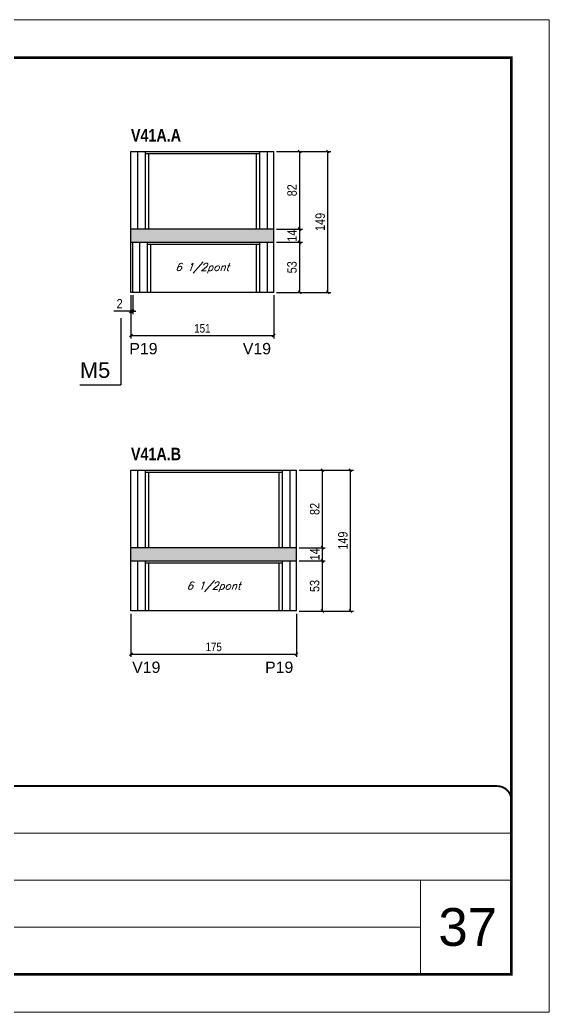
# Model space of a CAD drawing. Extents: x 3330 to 22105, y 1197 to 30204.
# Drawn here: x 4255 to 4815, y 18426 to 19476 of the extents above; entities that cross this region are included whole.
import ezdxf

# ---------------------------------------------------------------- set-up
doc = ezdxf.new("R2010")
doc.units = 0
doc.linetypes.add('CONTINUO', pattern=[0])
doc.linetypes.add('DASHED', pattern=[0.75, 0.5, -0.25])
for name, color, linetype in [('5', 5, 'Continuous'), ('COTA', 241, 'Continuous'), ('NOMENCLATURA', 7, 'Continuous'), ('Painéis', 200, 'Continuous'), ('SARR_2.2x7', 40, 'Continuous'), ('SARR_3.5x7', 81, 'Continuous'), ('texto', 7, 'Continuous')]:
    doc.layers.add(name, color=color, linetype=linetype)
for name, color, linetype, lineweight in [('CARIMBO', 255, 'Continuous', 9), ('Folhas', 255, 'Continuous', 9), ('SARRAFO DE PRESSAO', 251, 'DASHED', 9)]:
    doc.layers.add(name, color=color, linetype=linetype, lineweight=lineweight)
doc.styles.add('ARIAL', font='arial.ttf')
doc.styles.add('COTA TECNICA', font='techl___.ttf', dxfattribs={"height": 10})
doc.styles.add('COTA TECNICA-50', font='techl___.ttf', dxfattribs={"height": 9})
doc.styles.add('Romans', font='romans.shx')
doc.styles.get("Standard").update_dxf_attribs({"font": 'arial.ttf'})
doc.styles.add('TECNICA', font='techb___.ttf', dxfattribs={"height": 10})
doc.dimstyles.new('COTA PAINEL-50', dxfattribs={"dimtxt": 9, "dimasz": 3, "dimexe": 3, "dimexo": 3, "dimgap": 3, "dimtad": 1, "dimdec": 1, "dimzin": 12, "dimdsep": 46, "dimtxsty": 'COTA TECNICA-50', "dimblk1": 'OBLIQUE', "dimblk2": 'OBLIQUE', "dimsah": 1, "dimcen": 0.9, "dimclrd": 4, "dimclre": 4, "dimclrt": 240, "dimadec": 1, "dimazin": 3, "dimtfac": 1, "dimtdec": 1, "dimtmove": 0, "dimatfit": 3, "dimfxl": 1, "dimtolj": 1, "dimtzin": 12, "dimarcsym": 0})
doc.dimstyles.new('PAINEL', dxfattribs={"dimtxt": 10, "dimasz": 3, "dimexe": 3, "dimexo": 3, "dimgap": 3, "dimtad": 1, "dimdec": 1, "dimzin": 12, "dimdsep": 46, "dimtxsty": 'COTA TECNICA', "dimblk1": 'OBLIQUE', "dimblk2": 'OBLIQUE', "dimsah": 1, "dimcen": 0.9, "dimclrd": 4, "dimclre": 4, "dimclrt": 240, "dimadec": 1, "dimazin": 3, "dimtfac": 1, "dimtdec": 1, "dimtmove": 0, "dimatfit": 3, "dimfxl": 1, "dimtolj": 1, "dimtzin": 12, "dimarcsym": 0})

# ---------------------------------------------------------------- blocks, each defined once
blk = doc.blocks.new('9999999999')
at = {"color": 30, "linetype": 'CONTINUO'}
for p, q in [((98564.6, 34379.6), (99584, 34379.6)), ((98564.6, 34329.8), (99488, 34329.8)), ((99584, 34329.8), (99488, 34329.8)), ((99488, 34329.8), (99488, 34230.2)), ((98564.6, 34280), (99488, 34280))]:
    blk.add_line(p, q, dxfattribs=at)
at = {"color": 30, "linetype": 'CONTINUO', "const_width": 2}
blk.add_lwpolyline([(99584, 34230.2), (99584, 34414.4, 0.414214), (99569, 34429.4), (98229, 34429.4, 0.414214), (98214, 34414.4), (98214, 34245.2, 0.414214), (98229, 34230.2), (99584, 34230.2)], format="xyb", dxfattribs=at)
at = {"layer": 'Folhas'}
blk.add_lwpolyline([(98139, 34190.2), (99624, 34190.2), (99624, 35240.2), (98139, 35240.2)], close=True, dxfattribs=at)
at = {"layer": 'Folhas', "color": 30, "const_width": 3}
blk.add_lwpolyline([(98214, 34230.2), (99584, 34230.2), (99584, 35200.2), (98214, 35200.2)], close=True, dxfattribs=at)
blk = doc.blocks.new('_Oblique')
at = {"color": 0, "linetype": 'ByBlock', "lineweight": -2}
blk.add_line((-0.5, -0.5), (0.5, 0.5), dxfattribs=at)
blk = doc.blocks.new('*D2792')
at = {"layer": 'COTA', "color": 4, "linetype": 'ByBlock', "lineweight": -2, "transparency": 16777216}
for p, q in [((4372.5, 19184.6), (4372.5, 19138.9)), ((4523.5, 19184.6), (4523.5, 19138.9)), ((4372.5, 19141.9), (4523.5, 19141.9))]:
    blk.add_line(p, q, dxfattribs=at)
at = {"layer": 'Defpoints', "color": 0, "linetype": 'ByBlock', "transparency": 16777216}
for p in [(4372.5, 19187.6), (4523.5, 19187.6), (4523.5, 19141.9)]:
    blk.add_point(p, dxfattribs=at)
at = {"layer": 'COTA', "color": 4, "linetype": 'ByBlock', "lineweight": -2, "transparency": 16777216, "xscale": 3, "yscale": 3, "zscale": 3, "rotation": 180}
blk.add_blockref('_Oblique', (4372.5, 19141.9), dxfattribs=at)
at = {"layer": 'COTA', "color": 4, "linetype": 'ByBlock', "lineweight": -2, "transparency": 16777216, "xscale": 3, "yscale": 3, "zscale": 3}
blk.add_blockref('_Oblique', (4523.5, 19141.9), dxfattribs=at)
at = {"layer": 'COTA', "color": 240, "linetype": 'ByBlock', "transparency": 16777216, "insert": (4448, 19149.5), "char_height": 9, "attachment_point": 5, "style": 'COTA TECNICA-50'}
blk.add_mtext('\\A1;151', dxfattribs=at)
blk = doc.blocks.new('*D2793')
at = {"layer": 'COTA', "color": 4, "linetype": 'ByBlock', "lineweight": -2, "transparency": 16777216}
for p, q in [((4372.5, 19184.6), (4372.5, 19164.6)), ((4374.5, 19184.6), (4374.5, 19164.6)), ((4372.5, 19167.6), (4354.4, 19167.6)), ((4374.5, 19167.6), (4372.5, 19167.6)), ((4374.5, 19167.6), (4377.5, 19167.6))]:
    blk.add_line(p, q, dxfattribs=at)
at = {"layer": 'Defpoints', "color": 0, "linetype": 'ByBlock', "transparency": 16777216}
for p in [(4372.5, 19187.6), (4374.5, 19187.6), (4372.5, 19167.6)]:
    blk.add_point(p, dxfattribs=at)
at = {"layer": 'COTA', "color": 4, "linetype": 'ByBlock', "lineweight": -2, "transparency": 16777216, "xscale": 3, "yscale": 3, "zscale": 3}
blk.add_blockref('_Oblique', (4372.5, 19167.6), dxfattribs=at)
at = {"layer": 'COTA', "color": 4, "linetype": 'ByBlock', "lineweight": -2, "transparency": 16777216, "xscale": 3, "yscale": 3, "zscale": 3, "rotation": 180}
blk.add_blockref('_Oblique', (4374.5, 19167.6), dxfattribs=at)
at = {"layer": 'COTA', "color": 240, "linetype": 'ByBlock', "transparency": 16777216, "insert": (4360.5, 19175.6), "char_height": 10, "attachment_point": 5, "style": 'COTA TECNICA'}
blk.add_mtext('\\A1;2', dxfattribs=at)
blk = doc.blocks.new('*D2794')
at = {"layer": 'COTA', "color": 4, "linetype": 'ByBlock', "lineweight": -2, "transparency": 16777216}
for p, q in [((4526.5, 19240.6), (4554, 19240.6)), ((4551, 19187.6), (4551, 19240.6)), ((4526.5, 19187.6), (4554, 19187.6))]:
    blk.add_line(p, q, dxfattribs=at)
at = {"layer": 'Defpoints', "color": 0, "linetype": 'ByBlock', "transparency": 16777216}
for p in [(4523.5, 19240.6), (4551, 19240.6), (4523.5, 19187.6)]:
    blk.add_point(p, dxfattribs=at)
at = {"layer": 'COTA', "color": 4, "linetype": 'ByBlock', "lineweight": -2, "transparency": 16777216, "xscale": 3, "yscale": 3, "zscale": 3}
for p, rotation in [((4551, 19240.6), 90), ((4551, 19187.6), 270)]:
    blk.add_blockref('_Oblique', p, dxfattribs=dict(at, rotation=rotation))
at = {"layer": 'COTA', "color": 240, "linetype": 'ByBlock', "transparency": 16777216, "insert": (4542.8, 19214.1), "char_height": 10, "attachment_point": 5, "rotation": 90, "style": 'COTA TECNICA'}
blk.add_mtext('\\A1;53', dxfattribs=at)
blk = doc.blocks.new('*D2795')
at = {"layer": 'COTA', "color": 4, "linetype": 'ByBlock', "lineweight": -2, "transparency": 16777216}
for p, q in [((4526.5, 19254.6), (4554, 19254.6)), ((4551, 19240.6), (4551, 19254.6)), ((4526.5, 19240.6), (4554, 19240.6))]:
    blk.add_line(p, q, dxfattribs=at)
at = {"layer": 'Defpoints', "color": 0, "linetype": 'ByBlock', "transparency": 16777216}
for p in [(4523.5, 19254.6), (4551, 19254.6), (4523.5, 19240.6)]:
    blk.add_point(p, dxfattribs=at)
at = {"layer": 'COTA', "color": 4, "linetype": 'ByBlock', "lineweight": -2, "transparency": 16777216, "xscale": 3, "yscale": 3, "zscale": 3}
for p, rotation in [((4551, 19254.6), 90), ((4551, 19240.6), 270)]:
    blk.add_blockref('_Oblique', p, dxfattribs=dict(at, rotation=rotation))
at = {"layer": 'COTA', "color": 240, "linetype": 'ByBlock', "transparency": 16777216, "insert": (4542.9, 19247.6), "char_height": 10, "attachment_point": 5, "rotation": 90, "style": 'COTA TECNICA'}
blk.add_mtext('\\A1;14', dxfattribs=at)
blk = doc.blocks.new('*D2796')
at = {"layer": 'COTA', "color": 4, "linetype": 'ByBlock', "lineweight": -2, "transparency": 16777216}
for p, q in [((4526.5, 19336.6), (4554, 19336.6)), ((4551, 19254.6), (4551, 19336.6)), ((4526.5, 19254.6), (4554, 19254.6))]:
    blk.add_line(p, q, dxfattribs=at)
at = {"layer": 'Defpoints', "color": 0, "linetype": 'ByBlock', "transparency": 16777216}
for p in [(4523.5, 19336.6), (4551, 19336.6), (4523.5, 19254.6)]:
    blk.add_point(p, dxfattribs=at)
at = {"layer": 'COTA', "color": 4, "linetype": 'ByBlock', "lineweight": -2, "transparency": 16777216, "xscale": 3, "yscale": 3, "zscale": 3}
for p, rotation in [((4551, 19336.6), 90), ((4551, 19254.6), 270)]:
    blk.add_blockref('_Oblique', p, dxfattribs=dict(at, rotation=rotation))
at = {"layer": 'COTA', "color": 240, "linetype": 'ByBlock', "transparency": 16777216, "insert": (4542.9, 19295.6), "char_height": 10, "attachment_point": 5, "rotation": 90, "style": 'COTA TECNICA'}
blk.add_mtext('\\A1;82', dxfattribs=at)
blk = doc.blocks.new('*D2797')
at = {"layer": 'COTA', "color": 4, "linetype": 'ByBlock', "lineweight": -2, "transparency": 16777216}
for p, q in [((4526.5, 19336.6), (4583.7, 19336.6)), ((4580.7, 19187.6), (4580.7, 19336.6)), ((4526.5, 19187.6), (4583.7, 19187.6))]:
    blk.add_line(p, q, dxfattribs=at)
at = {"layer": 'Defpoints', "color": 0, "linetype": 'ByBlock', "transparency": 16777216}
for p in [(4523.5, 19336.6), (4580.7, 19336.6), (4523.5, 19187.6)]:
    blk.add_point(p, dxfattribs=at)
at = {"layer": 'COTA', "color": 4, "linetype": 'ByBlock', "lineweight": -2, "transparency": 16777216, "xscale": 3, "yscale": 3, "zscale": 3}
for p, rotation in [((4580.7, 19336.6), 90), ((4580.7, 19187.6), 270)]:
    blk.add_blockref('_Oblique', p, dxfattribs=dict(at, rotation=rotation))
at = {"layer": 'COTA', "color": 240, "linetype": 'ByBlock', "transparency": 16777216, "insert": (4572.6, 19262.1), "char_height": 10, "attachment_point": 5, "rotation": 90, "style": 'COTA TECNICA'}
blk.add_mtext('\\A1;149', dxfattribs=at)
blk = doc.blocks.new('*D2798')
at = {"layer": 'COTA', "color": 4, "linetype": 'ByBlock', "lineweight": -2, "transparency": 16777216}
for p, q in [((4372.5, 18847.4), (4372.5, 18801.8)), ((4547.5, 18847.4), (4547.5, 18801.8)), ((4372.5, 18804.8), (4547.5, 18804.8))]:
    blk.add_line(p, q, dxfattribs=at)
at = {"layer": 'Defpoints', "color": 0, "linetype": 'ByBlock', "transparency": 16777216}
for p in [(4372.5, 18850.4), (4547.5, 18850.4), (4547.5, 18804.8)]:
    blk.add_point(p, dxfattribs=at)
at = {"layer": 'COTA', "color": 4, "linetype": 'ByBlock', "lineweight": -2, "transparency": 16777216, "xscale": 3, "yscale": 3, "zscale": 3, "rotation": 180}
blk.add_blockref('_Oblique', (4372.5, 18804.8), dxfattribs=at)
at = {"layer": 'COTA', "color": 4, "linetype": 'ByBlock', "lineweight": -2, "transparency": 16777216, "xscale": 3, "yscale": 3, "zscale": 3}
blk.add_blockref('_Oblique', (4547.5, 18804.8), dxfattribs=at)
at = {"layer": 'COTA', "color": 240, "linetype": 'ByBlock', "transparency": 16777216, "insert": (4460, 18812.4), "char_height": 9, "attachment_point": 5, "style": 'COTA TECNICA-50'}
blk.add_mtext('\\A1;175', dxfattribs=at)
blk = doc.blocks.new('*D2799')
at = {"layer": 'COTA', "color": 4, "linetype": 'ByBlock', "lineweight": -2, "transparency": 16777216}
for p, q in [((4550.5, 18903.4), (4578, 18903.4)), ((4575, 18850.4), (4575, 18903.4)), ((4550.5, 18850.4), (4578, 18850.4))]:
    blk.add_line(p, q, dxfattribs=at)
at = {"layer": 'Defpoints', "color": 0, "linetype": 'ByBlock', "transparency": 16777216}
for p in [(4547.5, 18903.4), (4575, 18903.4), (4547.5, 18850.4)]:
    blk.add_point(p, dxfattribs=at)
at = {"layer": 'COTA', "color": 4, "linetype": 'ByBlock', "lineweight": -2, "transparency": 16777216, "xscale": 3, "yscale": 3, "zscale": 3}
for p, rotation in [((4575, 18903.4), 90), ((4575, 18850.4), 270)]:
    blk.add_blockref('_Oblique', p, dxfattribs=dict(at, rotation=rotation))
at = {"layer": 'COTA', "color": 240, "linetype": 'ByBlock', "transparency": 16777216, "insert": (4566.8, 18876.9), "char_height": 10, "attachment_point": 5, "rotation": 90, "style": 'COTA TECNICA'}
blk.add_mtext('\\A1;53', dxfattribs=at)
blk = doc.blocks.new('*D2800')
at = {"layer": 'COTA', "color": 4, "linetype": 'ByBlock', "lineweight": -2, "transparency": 16777216}
for p, q in [((4550.5, 18917.4), (4578, 18917.4)), ((4575, 18903.4), (4575, 18917.4)), ((4550.5, 18903.4), (4578, 18903.4))]:
    blk.add_line(p, q, dxfattribs=at)
at = {"layer": 'Defpoints', "color": 0, "linetype": 'ByBlock', "transparency": 16777216}
for p in [(4547.5, 18917.4), (4575, 18917.4), (4547.5, 18903.4)]:
    blk.add_point(p, dxfattribs=at)
at = {"layer": 'COTA', "color": 4, "linetype": 'ByBlock', "lineweight": -2, "transparency": 16777216, "xscale": 3, "yscale": 3, "zscale": 3}
for p, rotation in [((4575, 18917.4), 90), ((4575, 18903.4), 270)]:
    blk.add_blockref('_Oblique', p, dxfattribs=dict(at, rotation=rotation))
at = {"layer": 'COTA', "color": 240, "linetype": 'ByBlock', "transparency": 16777216, "insert": (4566.9, 18910.4), "char_height": 10, "attachment_point": 5, "rotation": 90, "style": 'COTA TECNICA'}
blk.add_mtext('\\A1;14', dxfattribs=at)
blk = doc.blocks.new('*D2801')
at = {"layer": 'COTA', "color": 4, "linetype": 'ByBlock', "lineweight": -2, "transparency": 16777216}
for p, q in [((4550.5, 18999.4), (4578, 18999.4)), ((4575, 18917.4), (4575, 18999.4)), ((4550.5, 18917.4), (4578, 18917.4))]:
    blk.add_line(p, q, dxfattribs=at)
at = {"layer": 'Defpoints', "color": 0, "linetype": 'ByBlock', "transparency": 16777216}
for p in [(4547.5, 18999.4), (4575, 18999.4), (4547.5, 18917.4)]:
    blk.add_point(p, dxfattribs=at)
at = {"layer": 'COTA', "color": 4, "linetype": 'ByBlock', "lineweight": -2, "transparency": 16777216, "xscale": 3, "yscale": 3, "zscale": 3}
for p, rotation in [((4575, 18999.4), 90), ((4575, 18917.4), 270)]:
    blk.add_blockref('_Oblique', p, dxfattribs=dict(at, rotation=rotation))
at = {"layer": 'COTA', "color": 240, "linetype": 'ByBlock', "transparency": 16777216, "insert": (4566.9, 18958.4), "char_height": 10, "attachment_point": 5, "rotation": 90, "style": 'COTA TECNICA'}
blk.add_mtext('\\A1;82', dxfattribs=at)
blk = doc.blocks.new('*D2802')
at = {"layer": 'COTA', "color": 4, "linetype": 'ByBlock', "lineweight": -2, "transparency": 16777216}
for p, q in [((4550.5, 18999.4), (4607.7, 18999.4)), ((4604.7, 18850.4), (4604.7, 18999.4)), ((4550.5, 18850.4), (4607.7, 18850.4))]:
    blk.add_line(p, q, dxfattribs=at)
at = {"layer": 'Defpoints', "color": 0, "linetype": 'ByBlock', "transparency": 16777216}
for p in [(4547.5, 18999.4), (4604.7, 18999.4), (4547.5, 18850.4)]:
    blk.add_point(p, dxfattribs=at)
at = {"layer": 'COTA', "color": 4, "linetype": 'ByBlock', "lineweight": -2, "transparency": 16777216, "xscale": 3, "yscale": 3, "zscale": 3}
for p, rotation in [((4604.7, 18999.4), 90), ((4604.7, 18850.4), 270)]:
    blk.add_blockref('_Oblique', p, dxfattribs=dict(at, rotation=rotation))
at = {"layer": 'COTA', "color": 240, "linetype": 'ByBlock', "transparency": 16777216, "insert": (4596.6, 18924.9), "char_height": 10, "attachment_point": 5, "rotation": 90, "style": 'COTA TECNICA'}
blk.add_mtext('\\A1;149', dxfattribs=at)

msp = doc.modelspace()

# ---------------------------------------------------------------- hatches: boundary and pattern name
at = {"layer": 'COTA', "linetype": 'ByBlock'}
h = msp.add_hatch(dxfattribs=at)
h.set_pattern_fill('AR-CONC', color=256, scale=0.03)
h.set_pattern_definition([(50, (-130041.57, -6575.6573), (5.46554007, -0.47817257), [0.5715, -6.2865]), (355, (-130041.57, -6575.657), (-1.05730264, 5.73170536), [0.4572, -5.02921753]), (100.4514447, (-130041.1147, -6575.697), (4.40823741, 5.25353256), [0.48570026, -5.34270734]), (46.1842, (-130041.57, -6574.133), (8.13237123, -1.26126984), [0.85725, -9.42975]), (96.6355576, (-130040.8924, -6574.238), (7.122124, 7.42278374), [0.7285507, -8.01406824]), (351.184151, (-130041.57, -6574.133), (7.122124, 7.42278374), [0.685799, -7.54379196]), (21, (-130040.808, -6574.5143), (4.54843174, -3.06795595), [0.5715, -6.2865]), (326, (-130040.808, -6574.514), (1.85406085, 5.52563898), [0.4572, -5.0292]), (71.451445, (-130040.429, -6574.77), (6.40249258, 2.45768307), [0.48570026, -5.34269813]), (37.5, (-130041.5701, -6575.6573), (0.092658098, 2.536651166), [0, -4.96824, 0, -5.1054, 0, -5.04825]), (7.5, (-130041.57, -6575.6573), (2.004589875, 3.005417245), [0, -2.91084, 0, -4.85394, 0, -1.92405]), (327.5, (-130043.2694, -6575.6573), (4.067717855, -0.17186232), [0, -1.905, 0, -5.9436, 0, -7.8867]), (317.5, (-130044.0314, -6575.6573), (4.44387544, 0.76279473), [0, -2.4765, 0, -3.94716, 0, -5.6007])])
h.paths.add_polyline_path([(4523.51, 19240.61), (4523.51, 19254.61), (4372.51, 19254.61), (4372.51, 19240.61)])
h = msp.add_hatch(dxfattribs=at)
h.set_pattern_fill('AR-CONC', color=256, scale=0.03)
h.set_pattern_definition([(50, (-130041.57, -6912.829), (5.46554007, -0.47817257), [0.5715, -6.2865]), (355, (-130041.57, -6912.829), (-1.05730264, 5.73170536), [0.4572, -5.02921753]), (100.4514447, (-130041.1147, -6912.869), (4.40823741, 5.25353256), [0.48570026, -5.34270734]), (46.1842, (-130041.57, -6911.305), (8.13237123, -1.26126984), [0.85725, -9.42975]), (96.6355576, (-130040.8924, -6911.41), (7.122124, 7.42278374), [0.7285507, -8.01406824]), (351.184151, (-130041.57, -6911.305), (7.122124, 7.42278374), [0.685799, -7.54379196]), (21, (-130040.808, -6911.686), (4.54843174, -3.06795595), [0.5715, -6.2865]), (326, (-130040.808, -6911.686), (1.85406085, 5.52563898), [0.4572, -5.0292]), (71.451445, (-130040.429, -6911.942), (6.40249258, 2.45768307), [0.48570026, -5.34269813]), (37.5, (-130041.5701, -6912.8292), (0.092658098, 2.536651166), [0, -4.96824, 0, -5.1054, 0, -5.04825]), (7.5, (-130041.57, -6912.8292), (2.004589875, 3.005417245), [0, -2.91084, 0, -4.85394, 0, -1.92405]), (327.5, (-130043.2694, -6912.8292), (4.067717855, -0.17186232), [0, -1.905, 0, -5.9436, 0, -7.8867]), (317.5, (-130044.0314, -6912.829), (4.44387544, 0.76279473), [0, -2.4765, 0, -3.94716, 0, -5.6007])])
h.paths.add_polyline_path([(4547.51, 18903.43), (4547.51, 18917.43), (4372.51, 18917.43), (4372.51, 18903.43)])

# ---------------------------------------------------------------- linework, layer by layer
for p, q in [((4372.51, 19240.61), (4372.51, 19254.61)), ((4523.51, 19240.61), (4523.51, 19254.61)), ((4372.51, 18903.43), (4372.51, 18917.43)), ((4547.51, 18903.43), (4547.51, 18917.43))]:
    msp.add_line(p, q, dxfattribs=at)
at = {"layer": 'NOMENCLATURA', "linetype": 'Continuous'}
for p in [(4361.69, 19160.4), (4318.56, 19089.85)]:
    msp.add_line(p, (4361.69, 19089.85), dxfattribs=at)
at = {"layer": 'Painéis', "linetype": 'Continuous'}
for p, q in [((4372.51, 19254.61), (4372.51, 19336.61)), ((4372.51, 19336.61), (4523.51, 19336.61)), ((4523.51, 19254.61), (4523.51, 19336.61)), ((4523.51, 19254.61), (4372.51, 19254.61)), ((4372.51, 19187.61), (4372.51, 19240.61)), ((4372.51, 19240.61), (4523.51, 19240.61)), ((4374.51, 19187.61), (4374.51, 19240.61)), ((4523.51, 19187.61), (4523.51, 19240.61)), ((4523.51, 19187.61), (4372.51, 19187.61)), ((4372.51, 18917.43), (4372.51, 18999.43)), ((4372.51, 18999.43), (4547.51, 18999.43)), ((4547.51, 18917.43), (4547.51, 18999.43)), ((4547.51, 18917.43), (4372.51, 18917.43)), ((4372.51, 18850.43), (4372.51, 18903.43)), ((4372.51, 18903.43), (4547.51, 18903.43)), ((4547.51, 18850.43), (4547.51, 18903.43)), ((4547.51, 18850.43), (4372.51, 18850.43))]:
    msp.add_line(p, q, dxfattribs=at)
at = {"layer": 'SARR_2.2x7', "linetype": 'Continuous'}
for p, q in [((4379.51, 19336.61), (4379.51, 19254.61)), ((4387.51, 19334.41), (4508.51, 19334.41)), ((4516.51, 19336.61), (4516.51, 19254.61)), ((4381.51, 19240.61), (4381.51, 19187.61)), ((4389.51, 19238.41), (4508.51, 19238.41)), ((4516.51, 19240.61), (4516.51, 19187.61)), ((4379.51, 18999.43), (4379.51, 18917.43)), ((4387.51, 18997.23), (4532.51, 18997.23)), ((4540.51, 18999.43), (4540.51, 18917.43)), ((4379.51, 18903.43), (4379.51, 18850.43)), ((4387.51, 18901.23), (4532.51, 18901.23)), ((4540.51, 18903.43), (4540.51, 18850.43))]:
    msp.add_line(p, q, dxfattribs=at)
at = {"layer": 'SARR_3.5x7'}
for p, q in [((4387.51, 19336.61), (4387.51, 19254.61)), ((4391.01, 19334.41), (4391.01, 19254.61)), ((4505.01, 19334.41), (4505.01, 19254.61)), ((4508.51, 19336.61), (4508.51, 19254.61)), ((4389.51, 19240.61), (4389.51, 19187.61)), ((4393.01, 19238.41), (4393.01, 19187.61)), ((4505.01, 19238.41), (4505.01, 19187.61)), ((4508.51, 19240.61), (4508.51, 19187.61)), ((4387.51, 18999.43), (4387.51, 18917.43)), ((4391.01, 18997.23), (4391.01, 18917.43)), ((4529.01, 18997.23), (4529.01, 18917.43)), ((4532.51, 18999.43), (4532.51, 18917.43)), ((4387.51, 18903.43), (4387.51, 18850.43)), ((4391.01, 18901.23), (4391.01, 18850.43)), ((4529.01, 18901.23), (4529.01, 18850.43)), ((4532.51, 18903.43), (4532.51, 18850.43))]:
    msp.add_line(p, q, dxfattribs=at)

# ---------------------------------------------------------------- block references
at = {"layer": 'SARRAFO DE PRESSAO', "color": 6, "linetype": 'ByBlock'}
msp.add_blockref('9999999999', (-94809.25, -15764.26), dxfattribs=at)

# ---------------------------------------------------------------- texts
at = {"layer": '5', "linetype": 'Continuous'}
for s, rotation, p in [('P19', 0.00004, (4370.81, 19122.04)), ('V19', 0.00004, (4490.78, 19122.04)), ('V19', 359.99996, (4373.81, 18784.87)), ('P19', 359.99996, (4514.35, 18784.87))]:
    msp.add_text(s, height=12, rotation=rotation, dxfattribs=at).set_placement(p)
at = {"layer": 'CARIMBO', "style": 'ARIAL'}
msp.add_text('37', height=40, dxfattribs=at).set_placement((4697.59, 18496.09))
at = {"layer": 'NOMENCLATURA', "style": 'TECNICA'}
for s, p in [('V41A.A', (4372.51, 19347.12)), ('V41A.B', (4372.51, 19009.95))]:
    msp.add_text(s, height=13.2, dxfattribs=at).set_placement(p)
at = {"layer": 'NOMENCLATURA', "linetype": 'Continuous'}
msp.add_text('M5', height=16.5, dxfattribs=at).set_placement((4318.56, 19097.05))
at = {"layer": 'texto', "color": 2, "char_height": 8, "attachment_point": 5, "style": 'Romans'}
for insert in [(4448.01, 19213.11), (4460.01, 18875.93)]:
    msp.add_mtext('{\\Q19;\\C256;6 1/2pont}', dxfattribs=dict(at, insert=insert))

# ---------------------------------------------------------------- dimensions: what is measured, and where the dimension line sits
at = {"layer": 'COTA', "linetype": 'ByBlock'}
for base, p1, p2, picture, middle in [((4551.02, 19336.61), (4523.51, 19254.61), (4523.51, 19336.61), '*D2796', (4542.92, 19295.61)), ((4580.74, 19336.61), (4523.51, 19187.61), (4523.51, 19336.61), '*D2797', (4572.63, 19262.11)), ((4551.02, 19240.61), (4523.51, 19187.61), (4523.51, 19240.61), '*D2794', (4542.8, 19214.11)), ((4575.02, 18999.43), (4547.51, 18917.43), (4547.51, 18999.43), '*D2801', (4566.92, 18958.43)), ((4604.74, 18999.43), (4547.51, 18850.43), (4547.51, 18999.43), '*D2802', (4596.63, 18924.93)), ((4575.02, 18903.43), (4547.51, 18850.43), (4547.51, 18903.43), '*D2799', (4566.8, 18876.93))]:
    dim = msp.add_linear_dim(base=base, p1=p1, p2=p2, angle=90, dimstyle='PAINEL', dxfattribs=at)
    dim.commit()
    dim.dimension.update_dxf_attribs({"geometry": picture, "text_midpoint": middle})
for base, p1, p2, picture, middle in [((4551.02, 19254.61), (4523.51, 19240.61), (4523.51, 19254.61), '*D2795', (4551.02, 19247.61)), ((4575.02, 18917.43), (4547.51, 18903.43), (4547.51, 18917.43), '*D2800', (4575.02, 18910.43))]:
    dim = msp.add_linear_dim(base=base, p1=p1, p2=p2, angle=90, dimstyle='PAINEL', dxfattribs=at)
    dim.commit()
    dim.dimension.update_dxf_attribs({"geometry": picture, "text_midpoint": middle, "dimtype": 160})
dim = msp.add_linear_dim(base=(4372.51, 19167.63), p1=(4374.51, 19187.61), p2=(4372.51, 19187.61), dimstyle='PAINEL', dxfattribs=at)
dim.commit()
dim.dimension.update_dxf_attribs({"geometry": '*D2793', "text_midpoint": (4360.45, 19175.63)})
for base, p1, p2, picture, middle in [((4523.51, 19141.94), (4372.51, 19187.61), (4523.51, 19187.61), '*D2792', (4448.01, 19149.54)), ((4547.51, 18804.77), (4372.51, 18850.43), (4547.51, 18850.43), '*D2798', (4460.01, 18812.37))]:
    dim = msp.add_linear_dim(base=base, p1=p1, p2=p2, angle=180, dimstyle='COTA PAINEL-50', override={"dimarcsym": 1}, dxfattribs=at)
    dim.commit()
    dim.dimension.update_dxf_attribs({"geometry": picture, "text_midpoint": middle})

doc.saveas('drawing.dxf')
